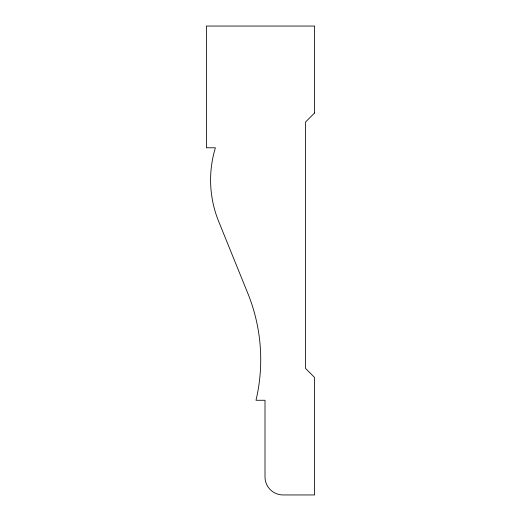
<?xml version="1.0" encoding="UTF-8"?>
<svg xmlns="http://www.w3.org/2000/svg" width="521" height="521" viewBox="0 0 521 521"><rect width="100%" height="100%" fill="white"/><g stroke="black" fill="none" stroke-linecap="round" stroke-linejoin="round"><path stroke-width="0.78" d="M314.606 112.959L305.586 121.973L305.586 368.471L314.606 377.491L314.606 494.95L283.046 494.95A18.033 18.033 0 0 1 265.007 476.917L265.007 400.271L255.993 400.271A176.71 176.71 0 0 0 247.775 293.232L218.664 221.432A110.178 110.178 0 0 1 215.414 147.782L206.394 147.782L206.394 26.05L314.606 26.05L314.606 112.959"/></g></svg>
